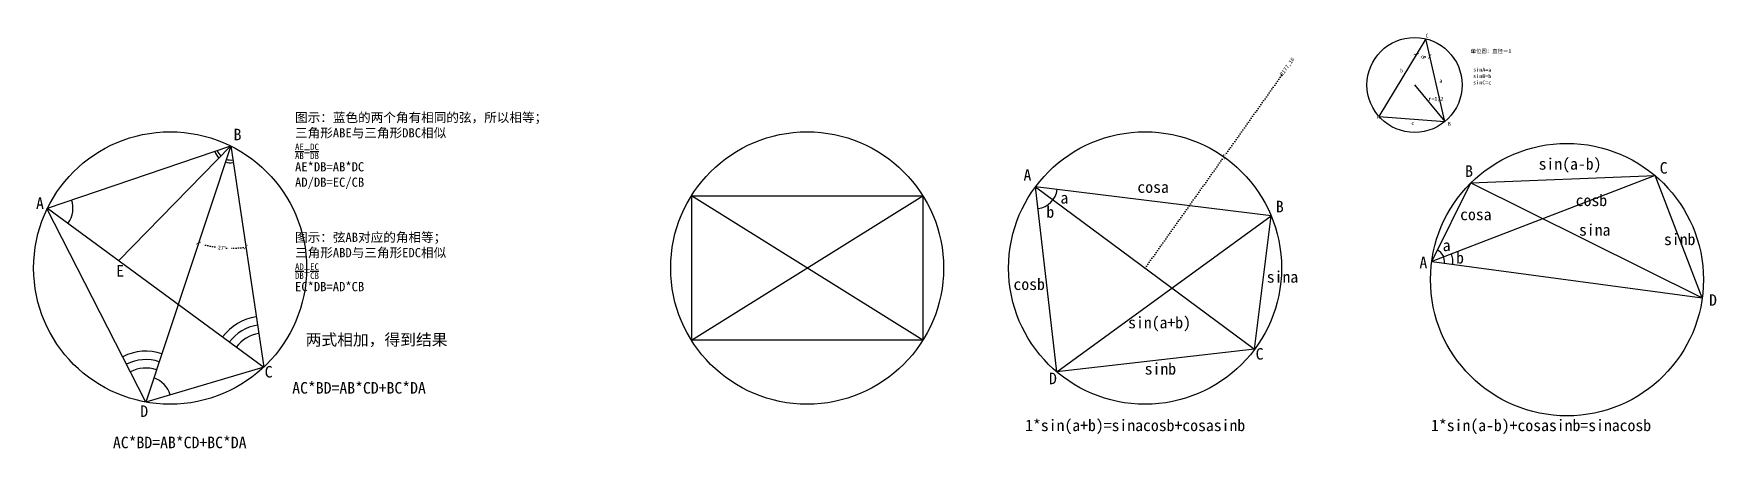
# Model space of a CAD drawing. Header units: millimetres. Extents: x 1467 to 3652, y 1058 to 1597.
import ezdxf

# ---------------------------------------------------------------- set-up
doc = ezdxf.new("R2010")
doc.units = ezdxf.units.MM
doc.linetypes.add('ACAD_ISO07W100', pattern=[3, 0, -3])
doc.styles.get("Standard").update_dxf_attribs({"font": ''})
doc.styles.add('w', font='', dxfattribs={"height": 5})
doc.styles.get('Standard').set_extended_font_data('SimSun')
doc.styles.get('w').set_extended_font_data('SimSun')
doc.dimstyles.new('w', dxfattribs={"dimscale": 2, "dimtxt": 2.5, "dimasz": 2.5, "dimexe": 1.25, "dimexo": 0.625, "dimtad": 0, "dimtxsty": 'Standard', "dimblk": 'ARCHTICK', "dimcen": 2.5, "dimclrd": 5, "dimclre": 5, "dimadec": 0, "dimazin": 0, "dimtfac": 1, "dimtmove": 0, "dimatfit": 3, "dimfxl": 1, "dimarcsym": 0})

# ---------------------------------------------------------------- blocks, each defined once
blk = doc.blocks.new('_ArchTick')
at = {"color": 0, "linetype": 'ByBlock', "const_width": 0.15}
blk.add_lwpolyline([(-0.5, -0.5), (0.5, 0.5)], dxfattribs=at)
blk = doc.blocks.new('*D3')
at = {"color": 5, "linetype": 'ACAD_ISO07W100', "lineweight": -2}
for start, end in [(251.7095, 262.5343), (267.6332, 278.458)]:
    blk.add_arc((1722.9, 1450.9), 133, start, end, dxfattribs=at)
at = {"layer": 'Defpoints', "color": 0}
for p in [(1722.9, 1450.9), (1722.9, 1450.9), (1701.2, 1319.6), (1765.7, 1163.1), (1612.8, 1117.8)]:
    blk.add_point(p, dxfattribs=at)
at = {"color": 5, "lineweight": -2, "xscale": 5, "yscale": 5, "zscale": 5}
for p, rotation in [((1681.1, 1324.6), 161.7095077472927), ((1742.4, 1319.3), 8.457968453754239)]:
    blk.add_blockref('_ArchTick', p, dxfattribs=dict(at, rotation=rotation))
at = {"color": 0, "insert": (1711.5, 1318.4), "char_height": 5, "attachment_point": 5, "rotation": 355.0837}
blk.add_mtext('27°', dxfattribs=at)
blk = doc.blocks.new('*D6')
at = {"color": 5, "linetype": 'ACAD_ISO07W100', "lineweight": -2}
for p in [(3087.1, 1542.7), (2909.9, 1292.1)]:
    blk.add_line(p, (3012.2, 1436.8), dxfattribs=at)
at = {"layer": 'Defpoints', "color": 0}
for p in [(3012.2, 1436.8), (2909.9, 1292.1)]:
    blk.add_point(p, dxfattribs=at)
at = {"color": 5, "lineweight": -2, "xscale": 5, "yscale": 5, "zscale": 5, "rotation": 234.7257829856353}
blk.add_blockref('_ArchTick', (3012.2, 1436.8), dxfattribs=at)
at = {"color": 0, "insert": (3094.8, 1553.6), "char_height": 5, "attachment_point": 5, "rotation": 54.7258}
blk.add_mtext('R177,16', dxfattribs=at)
blk = doc.blocks.new('*D9')
at = {"color": 5, "linetype": 'ACAD_ISO07W100', "lineweight": -2}
for start, end in [(238.9446, 254.159), (267.8513, 283.0657)]:
    blk.add_arc((3274.2, 1590.2), 23.5, start, end, dxfattribs=at)
at = {"layer": 'Defpoints', "color": 0}
for p in [(3274.2, 1590.2), (3274.2, 1590.2), (3267.5, 1567.6), (3213.4, 1489.4), (3299.1, 1482.7)]:
    blk.add_point(p, dxfattribs=at)
at = {"color": 5, "lineweight": -2, "xscale": 5, "yscale": 5, "zscale": 5}
for p, rotation in [((3262, 1570.1), 148.9446119165762), ((3279.5, 1567.3), 13.06574912701216)]:
    blk.add_blockref('_ArchTick', p, dxfattribs=dict(at, rotation=rotation))
at = {"color": 0, "insert": (3270.5, 1567), "char_height": 5, "attachment_point": 5, "rotation": 351.0052}
blk.add_mtext('α', dxfattribs=at)

msp = doc.modelspace()

# ---------------------------------------------------------------- linework, layer by layer
for p, q in [((3274.166, 1590.234), (3213.416, 1489.35)), ((3299.126, 1482.683), (3274.166, 1590.234)), ((3259.708, 1530.207), (3299.126, 1482.683)), ((3213.416, 1489.35), (3299.126, 1482.683)), ((1485.104, 1370.045), (1722.868, 1450.877)), ((1722.868, 1450.877), (1612.768, 1117.78)), ((1722.868, 1450.877), (1765.656, 1163.137)), ((3572.05, 1412.25), (3282.013, 1300.508)), ((3282.013, 1300.508), (3332.87, 1402.811)), ((3332.87, 1402.811), (3572.05, 1412.25)), ((3332.87, 1402.811), (3633.21, 1253.506)), ((3633.21, 1253.506), (3572.05, 1412.25)), ((2320.958, 1385.997), (2621.464, 1385.997)), ((2320.958, 1385.997), (2320.958, 1198.263)), ((2320.958, 1198.263), (2621.464, 1385.997)), ((2621.464, 1198.263), (2320.958, 1385.997)), ((2621.464, 1385.997), (2621.464, 1198.263)), ((2767.66, 1397.802), (3052.057, 1186.458)), ((3073.469, 1360.09), (2767.66, 1397.802)), ((2795.261, 1157.021), (2767.66, 1397.802)), ((1612.768, 1117.78), (1484.161, 1369.724)), ((1485.104, 1370.045), (1765.656, 1163.137)), ((2795.261, 1157.021), (3073.469, 1360.09)), ((3052.057, 1186.458), (3073.469, 1360.09)), ((3282.013, 1300.508), (3633.21, 1253.506)), ((2621.464, 1198.263), (2320.958, 1198.263)), ((3052.057, 1186.458), (2795.261, 1157.021)), ((1765.656, 1163.137), (1612.768, 1117.78))]:
    msp.add_line(p, q)
at = {"color": 5}
msp.add_line((1722.868, 1450.877), (1577.72, 1301.741), dxfattribs=at)
for centre, radius in [((3259.708, 1530.207), 61.743), ((1644.215, 1292.13), 177.164), ((2471.211, 1292.13), 177.164), ((2909.858, 1292.13), 177.164), ((3457.611, 1277.007), 177.164)]:
    msp.add_circle(centre, radius)
for centre, radius, start, end in [((1722.868, 1450.877), 21.914, 198.776388, 225.776375), ((1722.868, 1450.877), 18.343, 198.776424, 225.776424), ((1722.868, 1450.877), 21.914, 251.709457, 278.457926), ((1722.868, 1450.877), 18.343, 251.709508, 278.457968), ((1485.104, 1370.045), 33, 323.956719, 18.776424), ((2767.66, 1397.802), 28.483, 276.53935, 352.96979), ((3282.013, 1300.508), 16.646, 352.377291, 63.567123), ((3282.013, 1300.508), 27.504, 352.377307, 21.07026), ((1765.656, 1163.137), 66.237, 98.457968, 143.591054), ((1765.656, 1163.137), 55.237, 98.457968, 143.591054), ((1765.656, 1163.137), 44.237, 98.457968, 143.591054), ((1612.768, 1117.78), 66.237, 71.709508, 117.042455), ((1612.768, 1117.78), 55.237, 71.709508, 117.042455), ((1612.768, 1117.78), 44.237, 71.709508, 117.042455), ((1612.768, 1117.78), 33, 16.524137, 71.709508)]:
    msp.add_arc(centre, radius, start, end)

# ---------------------------------------------------------------- texts
at = {"style": 'w'}
for s, p in [('C', (3274.003, 1591.897)), ('b', (3240.978, 1546.451)), ('a', (3291.863, 1533.322)), ('r=1/2', (3277.709, 1509.758)), ('A', (3210.649, 1486.193)), ('c', (3255.468, 1478.114)), ('B', (3302.983, 1477.104))]:
    msp.add_text(s, height=5, dxfattribs=at).set_placement(p)
at = {"attachment_point": 1, "style": 'w'}
for s, insert, char_height, width in [('单位圆：直径＝1', (3332.556, 1576.651), 5, 72.90033), ('sinA=a\\PsinB=b\\PsinC=c', (3335.889, 1552.514), 5, 75.81635), ('\\A1;图示：蓝色的两个角有相同的弦，所以相等；\\P三角形ABE与三角形DBC相似\\P{\\H0.7x;\\SAE/AB;}={\\H0.7x;\\SDC/DB;}\\PAE*DB=AB*DC\\PAD/DB=EC/CB', (1806.379, 1493.921), 12, 372.11396), ('B', (1726.622, 1473.232), 15, 9.32442), ('A', (2752.092, 1420.602), 15, 9.32442), ('B', (3325.381, 1425.633), 15, 9.32442), ('sin(a-b)', (3420.769, 1435.018), 15, 80.6969), ('C', (3578.016, 1429.857), 15, 9.32442), ('cosa', (2899.919, 1404.894), 15, 66.93247), ('A', (1470.153, 1383.834), 15, 9.32442), ('a', (2800.032, 1390.956), 15, 9.32442), ('B', (3079.683, 1379.553), 15, 9.32442), ('cosb', (3468.958, 1387.642), 15, 66.93247), ('b', (2781.783, 1372.503), 15, 9.32442), ('cosa', (3318.876, 1369.326), 15, 66.93247), ('\\A1;图示：弦AB对应的角相等；\\P三角形ABD与三角形EDC相似\\P{\\H0.7x;\\SAD/DB;\\H1.429x;=\\H0.7x;\\SEC/CB;}\\PEC*DB=AD*CB', (1806.379, 1338.126), 12, 372.11396), ('sina', (3473.193, 1349.19), 15, 66.93247), ('sinb', (3583.51, 1336.921), 15, 66.93247), ('a', (3296.25, 1329.135), 15, 9.32442), ('b', (3313.666, 1312.907), 15, 9.32442), ('E', (1574.331, 1296.015), 15, 9.32442), ('sina', (3067.862, 1288.064), 15, 66.93247), ('A', (3266.081, 1306.814), 15, 9.32442), ('cosb', (2739.047, 1278.565), 15, 66.93247), ('D', (3642.096, 1258.027), 15, 9.32442), ('sin(a+b)', (2887.875, 1228.72), 15, 80.6969), ('两式相加，得到结果', (1820.151, 1206.39), 15, 226.57186), ('C', (3053.43, 1187.991), 15, 9.32442), ('C', (1767.003, 1164.698), 15, 9.32442), ('sinb', (2909.382, 1168.563), 15, 66.93247), ('D', (2785.193, 1156.064), 15, 9.32442), ('D', (1605.482, 1113.457), 15, 9.32442), ('1*sin(a+b)=sinacosb+cosasinb', (2754.173, 1095.018), 15, 382.65388), ('1*sin(a-b)+cosasinb=sinacosb', (3281.133, 1095.018), 15, 382.65388)]:
    msp.add_mtext(s, dxfattribs=dict(at, insert=insert, char_height=char_height, width=width))
at = {"color": 5, "char_height": 15, "width": 192.84145, "attachment_point": 1, "style": 'w'}
for insert in [(1802.717, 1143.778), (1569.966, 1072.79)]:
    msp.add_mtext('AC*BD=AB*CD+BC*DA', dxfattribs=dict(at, insert=insert))

# ---------------------------------------------------------------- dimensions: what is measured, and where the dimension line sits
dim = msp.add_angular_dim_2l(base=(3267.541, 1567.65), line1=((3274.166, 1590.234), (3213.416, 1489.35)), line2=((3299.126, 1482.683), (3274.166, 1590.234)), text='α', dimstyle='w')
dim.commit()
dim.dimension.update_dxf_attribs({"geometry": '*D9', "text_midpoint": (3270.486, 1566.987)})
dim = msp.add_radius_dim(center=(2909.858, 1292.13), mpoint=(3012.169, 1436.766), dimstyle='w')
dim.commit()
dim.dimension.update_dxf_attribs({"geometry": '*D6', "text_midpoint": (3094.814, 1553.602), "dimtype": 164})
dim = msp.add_angular_dim_2l(base=(1701.202, 1319.639), line1=((1722.868, 1450.877), (1765.656, 1163.137)), line2=((1722.868, 1450.877), (1612.768, 1117.78)), dimstyle='w')
dim.commit()
dim.dimension.update_dxf_attribs({"geometry": '*D3', "text_midpoint": (1711.469, 1318.352)})

doc.saveas('drawing.dxf')
